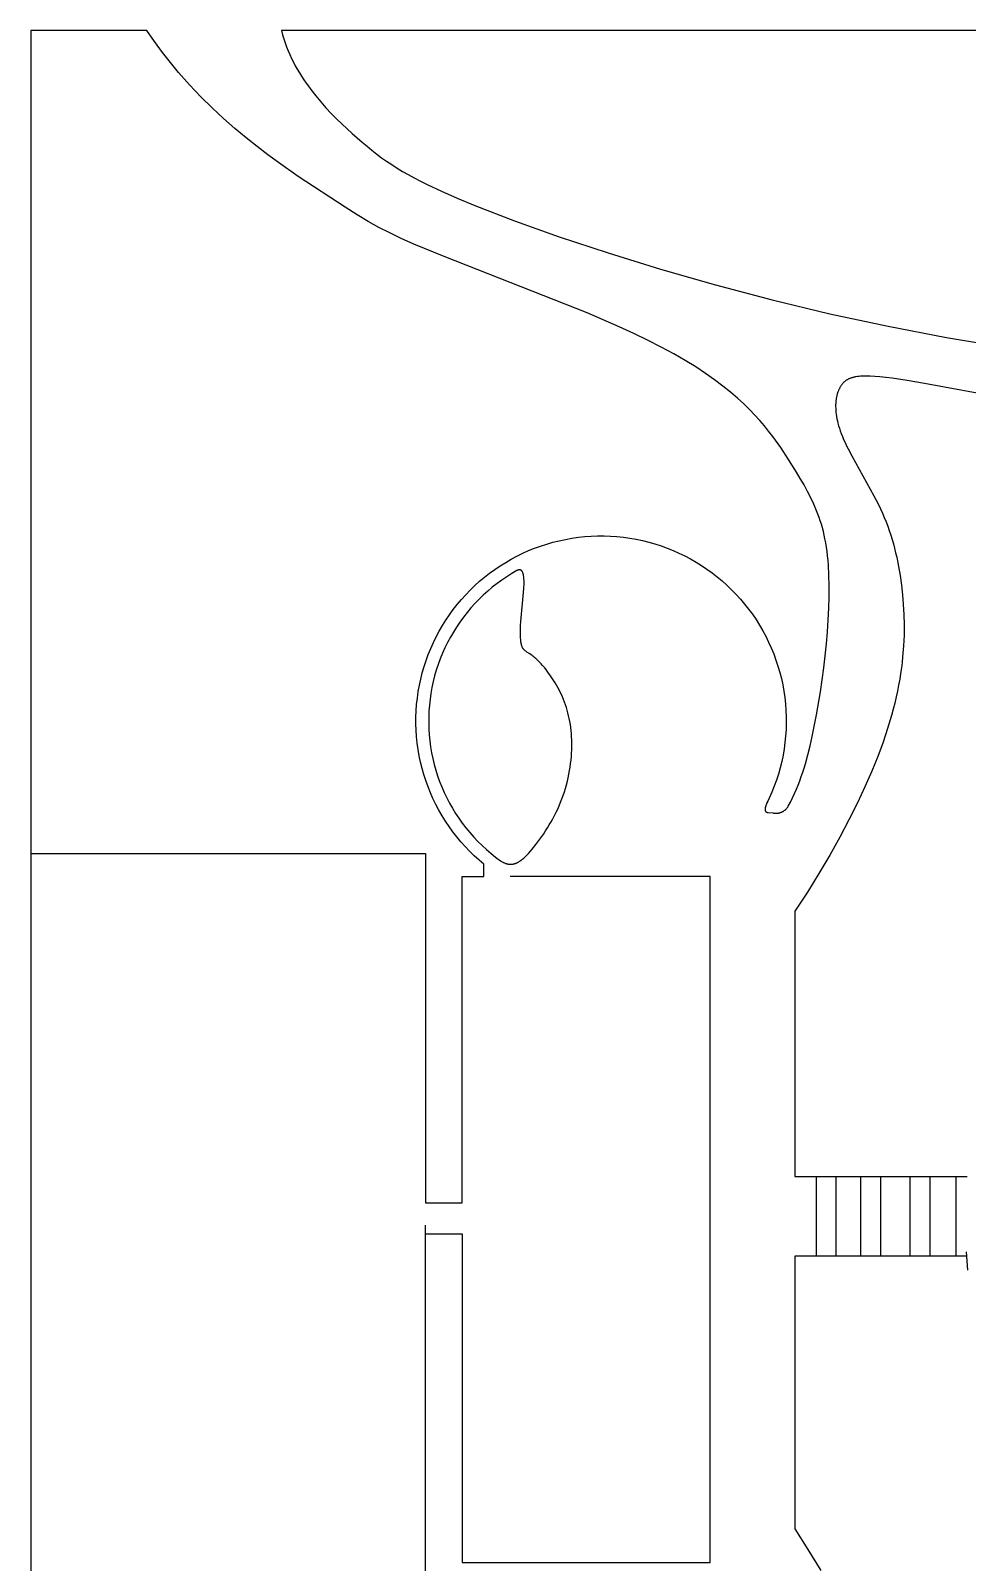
# Model space of a CAD drawing. Header units: centimetres. Extents: x 2933 to 5307, y 1581 to 3517.
# Drawn here: x 2933.5 to 3058, y 2447.9 to 2651.7 of the extents above; entities that cross this region are included whole.
import ezdxf

# ---------------------------------------------------------------- set-up
doc = ezdxf.new("R2010")
doc.units = ezdxf.units.CM
doc.layers.add('Make2D$Visible$Curves', color=7, linetype='Continuous', true_color=0x000000)

msp = doc.modelspace()

# ---------------------------------------------------------------- linework, layer by layer
at = {"layer": 'Make2D$Visible$Curves', "color": 24, "lineweight": -3, "true_color": 0xa52525}
for p, q in [((2948.95, 2651.68), (2933.5, 2651.68)), ((2933.5, 2651.68), (2933.5, 2319.47)), ((2949.63, 2650.69), (2948.95, 2651.68)), ((2966.82, 2651.68), (2966.97, 2651.13)), ((3285.06, 2651.68), (2966.82, 2651.68)), ((2966.97, 2651.13), (2967.13, 2650.58)), ((2950.31, 2649.73), (2949.63, 2650.69)), ((2951.01, 2648.79), (2950.31, 2649.73)), ((2951.72, 2647.88), (2951.01, 2648.79)), ((2967.13, 2650.58), (2967.31, 2650.05)), ((2967.31, 2650.05), (2967.51, 2649.52)), ((2967.51, 2649.52), (2967.72, 2649.01)), ((2967.72, 2649.01), (2967.94, 2648.5)), ((2952.43, 2646.99), (2951.72, 2647.88)), ((2953.16, 2646.12), (2952.43, 2646.99)), ((2967.94, 2648.5), (2968.17, 2647.99)), ((2968.17, 2647.99), (2968.42, 2647.5)), ((2968.42, 2647.5), (2968.67, 2647.01)), ((2968.67, 2647.01), (2968.94, 2646.54)), ((2953.89, 2645.28), (2953.16, 2646.12)), ((2954.63, 2644.46), (2953.89, 2645.28)), ((2968.94, 2646.54), (2969.22, 2646.07)), ((2969.22, 2646.07), (2969.5, 2645.61)), ((2969.5, 2645.61), (2969.8, 2645.15)), ((2969.8, 2645.15), (2970.1, 2644.71)), ((2970.1, 2644.71), (2970.42, 2644.27)), ((2956.13, 2642.88), (2954.63, 2644.46)), ((2957.63, 2641.39), (2956.13, 2642.88)), ((2970.42, 2644.27), (2970.73, 2643.84)), ((2970.73, 2643.84), (2971.39, 2643)), ((2971.39, 2643), (2972.06, 2642.19)), ((2959.14, 2639.99), (2957.63, 2641.39)), ((2972.06, 2642.19), (2972.75, 2641.42)), ((2972.75, 2641.42), (2973.45, 2640.67)), ((2973.45, 2640.67), (2974.15, 2639.96)), ((2960.65, 2638.66), (2959.14, 2639.99)), ((2962.14, 2637.42), (2960.65, 2638.66)), ((2974.15, 2639.96), (2974.85, 2639.28)), ((2974.85, 2639.28), (2976.22, 2638)), ((2963.6, 2636.25), (2962.14, 2637.42)), ((2976.22, 2638), (2977.55, 2636.83)), ((2977.55, 2636.83), (2978.2, 2636.29)), ((2965.04, 2635.16), (2963.6, 2636.25)), ((2966.44, 2634.13), (2965.04, 2635.16)), ((2978.2, 2636.29), (2978.84, 2635.77)), ((2978.84, 2635.77), (2979.49, 2635.26)), ((2979.49, 2635.26), (2980.14, 2634.78)), ((2980.14, 2634.78), (2980.81, 2634.31)), ((2969.07, 2632.29), (2966.44, 2634.13)), ((2980.81, 2634.31), (2981.49, 2633.85)), ((2981.49, 2633.85), (2982.2, 2633.4)), ((2982.2, 2633.4), (2982.92, 2632.96)), ((2982.92, 2632.96), (2983.68, 2632.52)), ((2983.68, 2632.52), (2984.47, 2632.08)), ((2975.29, 2628.18), (2969.07, 2632.29)), ((2984.47, 2632.08), (2985.3, 2631.65)), ((2985.3, 2631.65), (2986.18, 2631.21)), ((2986.18, 2631.21), (2988.08, 2630.31)), ((2988.08, 2630.31), (2990.2, 2629.38)), ((2990.2, 2629.38), (2992.54, 2628.41)), ((2992.54, 2628.41), (2997.8, 2626.38)), ((2976.89, 2627.17), (2975.29, 2628.18)), ((2978.36, 2626.29), (2976.89, 2627.17)), ((2997.8, 2626.38), (3003.74, 2624.27)), ((2979.78, 2625.5), (2978.36, 2626.29)), ((2981.22, 2624.76), (2979.78, 2625.5)), ((2982.75, 2624.03), (2981.22, 2624.76)), ((2984.44, 2623.28), (2982.75, 2624.03)), ((2988.44, 2621.63), (2984.44, 2623.28)), ((3003.74, 2624.27), (3010.25, 2622.11)), ((3007.46, 2614.12), (2988.44, 2621.63)), ((3010.25, 2622.11), (3017.21, 2619.96)), ((3017.21, 2619.96), (3024.5, 2617.86)), ((3024.5, 2617.86), (3032.04, 2615.86)), ((3011.71, 2612.27), (3007.46, 2614.12)), ((3032.04, 2615.86), (3039.72, 2614.01)), ((3013.68, 2611.37), (3011.71, 2612.27)), ((3039.72, 2614.01), (3047.46, 2612.35)), ((3047.46, 2612.35), (3055.23, 2610.86)), ((3015.55, 2610.47), (3013.68, 2611.37)), ((3017.31, 2609.57), (3015.55, 2610.47)), ((3055.23, 2610.86), (3070.94, 2608.2)), ((3018.96, 2608.69), (3017.31, 2609.57)), ((3020.48, 2607.81), (3018.96, 2608.69)), ((3021.9, 2606.94), (3020.48, 2607.81)), ((3023.2, 2606.08), (3021.9, 2606.94)), ((3024.4, 2605.23), (3023.2, 2606.08)), ((3025.5, 2604.4), (3024.4, 2605.23)), ((3026.52, 2603.59), (3025.5, 2604.4)), ((3040.91, 2603.93), (3040.88, 2603.85)), ((3040.95, 2604), (3040.91, 2603.93)), ((3040.98, 2604.07), (3040.95, 2604)), ((3041.02, 2604.14), (3040.98, 2604.07)), ((3041.06, 2604.21), (3041.02, 2604.14)), ((3041.1, 2604.28), (3041.06, 2604.21)), ((3041.14, 2604.35), (3041.1, 2604.28)), ((3041.18, 2604.41), (3041.14, 2604.35)), ((3041.22, 2604.47), (3041.18, 2604.41)), ((3041.26, 2604.54), (3041.22, 2604.47)), ((3041.31, 2604.59), (3041.26, 2604.54)), ((3041.35, 2604.65), (3041.31, 2604.59)), ((3041.4, 2604.71), (3041.35, 2604.65)), ((3041.44, 2604.76), (3041.4, 2604.71)), ((3041.49, 2604.81), (3041.44, 2604.76)), ((3041.54, 2604.86), (3041.49, 2604.81)), ((3041.59, 2604.91), (3041.54, 2604.86)), ((3041.64, 2604.96), (3041.59, 2604.91)), ((3041.69, 2605), (3041.64, 2604.96)), ((3041.74, 2605.05), (3041.69, 2605)), ((3041.8, 2605.09), (3041.74, 2605.05)), ((3041.86, 2605.13), (3041.8, 2605.09)), ((3041.91, 2605.17), (3041.86, 2605.13)), ((3041.97, 2605.21), (3041.91, 2605.17)), ((3042.04, 2605.25), (3041.97, 2605.21)), ((3042.1, 2605.28), (3042.04, 2605.25)), ((3042.16, 2605.31), (3042.1, 2605.28)), ((3042.23, 2605.35), (3042.16, 2605.31)), ((3042.3, 2605.38), (3042.23, 2605.35)), ((3042.37, 2605.41), (3042.3, 2605.38)), ((3042.44, 2605.43), (3042.37, 2605.41)), ((3042.52, 2605.46), (3042.44, 2605.43)), ((3042.59, 2605.49), (3042.52, 2605.46)), ((3042.67, 2605.51), (3042.59, 2605.49)), ((3042.75, 2605.53), (3042.67, 2605.51)), ((3042.83, 2605.55), (3042.75, 2605.53)), ((3042.92, 2605.57), (3042.83, 2605.55)), ((3043.01, 2605.59), (3042.92, 2605.57)), ((3043.09, 2605.61), (3043.01, 2605.59)), ((3043.19, 2605.63), (3043.09, 2605.61)), ((3043.38, 2605.66), (3043.19, 2605.63)), ((3043.58, 2605.68), (3043.38, 2605.66)), ((3043.8, 2605.7), (3043.58, 2605.68)), ((3044.02, 2605.71), (3043.8, 2605.7)), ((3044.26, 2605.72), (3044.02, 2605.71)), ((3044.51, 2605.73), (3044.26, 2605.72)), ((3044.78, 2605.73), (3044.51, 2605.73)), ((3045.07, 2605.72), (3044.78, 2605.73)), ((3045.68, 2605.69), (3045.07, 2605.72)), ((3046.37, 2605.63), (3045.68, 2605.69)), ((3047.14, 2605.55), (3046.37, 2605.63)), ((3048, 2605.44), (3047.14, 2605.55)), ((3049.97, 2605.15), (3048, 2605.44)), ((3052.31, 2604.75), (3049.97, 2605.15)), ((3074.95, 2600.53), (3052.31, 2604.75)), ((3027.44, 2602.8), (3026.52, 2603.59)), ((3028.28, 2602.03), (3027.44, 2602.8)), ((3029.05, 2601.28), (3028.28, 2602.03)), ((3040.5, 2602.14), (3040.48, 2601.91)), ((3040.48, 2601.91), (3040.48, 2601.67)), ((3040.51, 2602.36), (3040.5, 2602.25)), ((3040.5, 2602.25), (3040.5, 2602.14)), ((3040.52, 2602.47), (3040.51, 2602.36)), ((3040.54, 2602.57), (3040.52, 2602.47)), ((3040.55, 2602.68), (3040.54, 2602.57)), ((3040.57, 2602.78), (3040.55, 2602.68)), ((3040.59, 2602.88), (3040.57, 2602.78)), ((3040.61, 2602.98), (3040.59, 2602.88)), ((3040.63, 2603.07), (3040.61, 2602.98)), ((3040.65, 2603.17), (3040.63, 2603.07)), ((3040.67, 2603.26), (3040.65, 2603.17)), ((3040.7, 2603.35), (3040.67, 2603.26)), ((3040.73, 2603.44), (3040.7, 2603.35)), ((3040.75, 2603.52), (3040.73, 2603.44)), ((3040.78, 2603.61), (3040.75, 2603.52)), ((3040.81, 2603.69), (3040.78, 2603.61)), ((3040.85, 2603.77), (3040.81, 2603.69)), ((3040.88, 2603.85), (3040.85, 2603.77)), ((3029.76, 2600.55), (3029.05, 2601.28)), ((3030.4, 2599.84), (3029.76, 2600.55)), ((3031.01, 2599.13), (3030.4, 2599.84)), ((3040.48, 2601.67), (3040.49, 2601.43)), ((3040.49, 2601.43), (3040.5, 2601.17)), ((3040.5, 2601.17), (3040.52, 2600.91)), ((3040.52, 2600.91), (3040.56, 2600.64)), ((3040.56, 2600.64), (3040.6, 2600.35)), ((3040.6, 2600.35), (3040.65, 2600.06)), ((3040.65, 2600.06), (3040.72, 2599.76)), ((3031.58, 2598.42), (3031.01, 2599.13)), ((3032.12, 2597.7), (3031.58, 2598.42)), ((3040.72, 2599.76), (3040.79, 2599.45)), ((3040.79, 2599.45), (3040.88, 2599.12)), ((3040.88, 2599.12), (3040.99, 2598.78)), ((3040.99, 2598.78), (3041.1, 2598.43)), ((3041.1, 2598.43), (3041.24, 2598.07)), ((3041.24, 2598.07), (3041.38, 2597.69)), ((3033.18, 2596.21), (3032.12, 2597.7)), ((3034.24, 2594.62), (3033.18, 2596.21)), ((3041.38, 2597.69), (3041.55, 2597.29)), ((3041.55, 2597.29), (3041.73, 2596.89)), ((3041.73, 2596.89), (3041.93, 2596.47)), ((3041.93, 2596.47), (3042.14, 2596.03)), ((3042.14, 2596.03), (3042.62, 2595.1)), ((3035.29, 2592.95), (3034.24, 2594.62)), ((3042.62, 2595.1), (3045.58, 2589.79)), ((3035.79, 2592.1), (3035.29, 2592.95)), ((3036.28, 2591.24), (3035.79, 2592.1)), ((3036.75, 2590.38), (3036.28, 2591.24)), ((3037.18, 2589.53), (3036.75, 2590.38)), ((3045.58, 2589.79), (3046.16, 2588.65)), ((3037.58, 2588.67), (3037.18, 2589.53)), ((3037.77, 2588.24), (3037.58, 2588.67)), ((3037.95, 2587.81), (3037.77, 2588.24)), ((3038.13, 2587.37), (3037.95, 2587.81)), ((3046.16, 2588.65), (3046.43, 2588.07)), ((3046.43, 2588.07), (3046.7, 2587.49)), ((3038.29, 2586.93), (3038.13, 2587.37)), ((3038.44, 2586.48), (3038.29, 2586.93)), ((3038.59, 2586.02), (3038.44, 2586.48)), ((3038.72, 2585.55), (3038.59, 2586.02)), ((3046.7, 2587.49), (3046.95, 2586.91)), ((3046.95, 2586.91), (3047.18, 2586.33)), ((3047.18, 2586.33), (3047.4, 2585.75)), ((3047.4, 2585.75), (3047.61, 2585.17)), ((3002.1, 2583.39), (3002.92, 2583.62)), ((3002.92, 2583.62), (3003.75, 2583.83)), ((3003.75, 2583.83), (3004.59, 2584.01)), ((3004.59, 2584.01), (3005.44, 2584.16)), ((3005.44, 2584.16), (3006.29, 2584.28)), ((3006.29, 2584.28), (3007.14, 2584.37)), ((3007.14, 2584.37), (3007.99, 2584.43)), ((3007.99, 2584.43), (3008.85, 2584.46)), ((3008.85, 2584.46), (3009.71, 2584.46)), ((3009.71, 2584.46), (3010.56, 2584.43)), ((3010.56, 2584.43), (3011.42, 2584.38)), ((3011.42, 2584.38), (3012.27, 2584.29)), ((3012.27, 2584.29), (3013.12, 2584.17)), ((3013.12, 2584.17), (3013.96, 2584.02)), ((3013.96, 2584.02), (3014.8, 2583.85)), ((3014.8, 2583.85), (3015.64, 2583.64)), ((3015.64, 2583.64), (3016.46, 2583.4)), ((3038.85, 2585.07), (3038.72, 2585.55)), ((3038.97, 2584.57), (3038.85, 2585.07)), ((3039.07, 2584.06), (3038.97, 2584.57)), ((3039.17, 2583.53), (3039.07, 2584.06)), ((3039.26, 2582.98), (3039.17, 2583.53)), ((3047.61, 2585.17), (3047.8, 2584.58)), ((3047.8, 2584.58), (3047.99, 2584)), ((3047.99, 2584), (3048.16, 2583.41)), ((2997.37, 2581.38), (2998.13, 2581.78)), ((2998.13, 2581.78), (2998.9, 2582.16)), ((2998.9, 2582.16), (2999.68, 2582.51)), ((2999.68, 2582.51), (3000.48, 2582.83)), ((3000.48, 2582.83), (3001.28, 2583.12)), ((3001.28, 2583.12), (3002.1, 2583.39)), ((3016.46, 2583.4), (3017.28, 2583.14)), ((3017.28, 2583.14), (3018.08, 2582.85)), ((3018.08, 2582.85), (3018.88, 2582.53)), ((3018.88, 2582.53), (3019.66, 2582.18)), ((3019.66, 2582.18), (3020.43, 2581.81)), ((3020.43, 2581.81), (3021.19, 2581.41)), ((3039.34, 2582.41), (3039.26, 2582.98)), ((3039.41, 2581.82), (3039.34, 2582.41)), ((3039.47, 2581.21), (3039.41, 2581.82)), ((3048.16, 2583.41), (3048.32, 2582.82)), ((3048.32, 2582.82), (3048.46, 2582.22)), ((3048.46, 2582.22), (3048.6, 2581.62)), ((3048.6, 2581.62), (3048.85, 2580.41)), ((2993.83, 2578.99), (2994.5, 2579.51)), ((2994.5, 2579.51), (2995.19, 2580.02)), ((2995.19, 2580.02), (2995.9, 2580.5)), ((2995.9, 2580.5), (2996.63, 2580.95)), ((2996.63, 2580.95), (2997.37, 2581.38)), ((2997.44, 2579.46), (2996.77, 2579.04)), ((2998.13, 2579.86), (2997.44, 2579.46)), ((2998.15, 2579.87), (2998.13, 2579.86)), ((2998.17, 2579.88), (2998.15, 2579.87)), ((2998.19, 2579.89), (2998.17, 2579.88)), ((2998.21, 2579.9), (2998.19, 2579.89)), ((2998.23, 2579.9), (2998.21, 2579.9)), ((2998.25, 2579.91), (2998.23, 2579.9)), ((2998.27, 2579.92), (2998.25, 2579.91)), ((2998.29, 2579.93), (2998.27, 2579.92)), ((2998.31, 2579.93), (2998.29, 2579.93)), ((2998.33, 2579.94), (2998.31, 2579.93)), ((2998.35, 2579.94), (2998.33, 2579.94)), ((2998.36, 2579.95), (2998.35, 2579.94)), ((2998.38, 2579.95), (2998.36, 2579.95)), ((2998.4, 2579.95), (2998.38, 2579.95)), ((2998.42, 2579.95), (2998.4, 2579.95)), ((2998.43, 2579.95), (2998.42, 2579.95)), ((2998.45, 2579.96), (2998.43, 2579.95)), ((2998.46, 2579.96), (2998.45, 2579.96)), ((2998.47, 2579.96), (2998.46, 2579.96)), ((2998.48, 2579.96), (2998.47, 2579.96)), ((2998.49, 2579.96), (2998.48, 2579.96)), ((2998.48, 2579.96), (2998.48, 2579.96)), ((2998.5, 2579.95), (2998.49, 2579.96)), ((2998.51, 2579.95), (2998.5, 2579.95)), ((2998.52, 2579.95), (2998.51, 2579.95)), ((2998.51, 2579.95), (2998.51, 2579.95)), ((2998.53, 2579.95), (2998.52, 2579.95)), ((2998.54, 2579.95), (2998.53, 2579.95)), ((2998.55, 2579.95), (2998.54, 2579.95)), ((2998.54, 2579.95), (2998.54, 2579.95)), ((2998.56, 2579.95), (2998.55, 2579.95)), ((2998.57, 2579.94), (2998.56, 2579.95)), ((2998.58, 2579.94), (2998.57, 2579.94)), ((2998.57, 2579.94), (2998.57, 2579.94)), ((2998.59, 2579.94), (2998.58, 2579.94)), ((2998.6, 2579.94), (2998.59, 2579.94)), ((2998.6, 2579.93), (2998.6, 2579.94)), ((2998.61, 2579.93), (2998.6, 2579.93)), ((2998.62, 2579.93), (2998.61, 2579.93)), ((2998.62, 2579.92), (2998.62, 2579.93)), ((2998.63, 2579.92), (2998.62, 2579.92)), ((2998.64, 2579.92), (2998.63, 2579.92)), ((2998.65, 2579.91), (2998.64, 2579.92)), ((2998.64, 2579.92), (2998.64, 2579.92)), ((2998.66, 2579.91), (2998.65, 2579.91)), ((2998.67, 2579.9), (2998.66, 2579.91)), ((2998.66, 2579.91), (2998.66, 2579.91)), ((2998.68, 2579.89), (2998.67, 2579.9)), ((2998.67, 2579.9), (2998.67, 2579.9)), ((2998.69, 2579.89), (2998.68, 2579.89)), ((2998.69, 2579.88), (2998.69, 2579.89)), ((2998.7, 2579.88), (2998.69, 2579.88)), ((2998.71, 2579.88), (2998.7, 2579.88)), ((2998.71, 2579.87), (2998.71, 2579.88)), ((2998.72, 2579.87), (2998.71, 2579.87)), ((2998.73, 2579.86), (2998.72, 2579.87)), ((2998.74, 2579.85), (2998.73, 2579.86)), ((2998.75, 2579.84), (2998.74, 2579.85)), ((2998.76, 2579.82), (2998.75, 2579.84)), ((2998.77, 2579.81), (2998.76, 2579.82)), ((2998.78, 2579.8), (2998.77, 2579.81)), ((2998.79, 2579.79), (2998.78, 2579.8)), ((2998.8, 2579.77), (2998.79, 2579.79)), ((2998.81, 2579.76), (2998.8, 2579.77)), ((2998.82, 2579.75), (2998.81, 2579.76)), ((2998.83, 2579.73), (2998.82, 2579.75)), ((2998.84, 2579.72), (2998.83, 2579.73)), ((2998.85, 2579.7), (2998.84, 2579.72)), ((2998.86, 2579.68), (2998.85, 2579.7)), ((2998.87, 2579.67), (2998.86, 2579.68)), ((2998.88, 2579.65), (2998.87, 2579.67)), ((2998.88, 2579.63), (2998.88, 2579.65)), ((2998.89, 2579.62), (2998.88, 2579.63)), ((2998.91, 2579.58), (2998.89, 2579.62)), ((2998.92, 2579.54), (2998.91, 2579.58)), ((2998.93, 2579.5), (2998.92, 2579.54)), ((2998.95, 2579.46), (2998.93, 2579.5)), ((2998.96, 2579.42), (2998.95, 2579.46)), ((3021.19, 2581.41), (3021.93, 2580.98)), ((3021.93, 2580.98), (3022.66, 2580.53)), ((3022.66, 2580.53), (3023.37, 2580.05)), ((3023.37, 2580.05), (3024.07, 2579.55)), ((3024.07, 2579.55), (3024.74, 2579.02)), ((3039.52, 2580.57), (3039.47, 2581.21)), ((3039.59, 2579.24), (3039.52, 2580.57)), ((3048.85, 2580.41), (3049.05, 2579.18)), ((2991.91, 2577.27), (2992.53, 2577.86)), ((2992.53, 2577.86), (2993.17, 2578.44)), ((2993.17, 2578.44), (2993.83, 2578.99)), ((2994.85, 2577.63), (2994.24, 2577.12)), ((2995.48, 2578.12), (2994.85, 2577.63)), ((2996.12, 2578.59), (2995.48, 2578.12)), ((2996.77, 2579.04), (2996.12, 2578.59)), ((2998.97, 2579.37), (2998.96, 2579.42)), ((2998.98, 2579.33), (2998.97, 2579.37)), ((2998.99, 2579.28), (2998.98, 2579.33)), ((2999, 2579.23), (2998.99, 2579.28)), ((2999.02, 2579.13), (2999, 2579.23)), ((2999.03, 2579.03), (2999.02, 2579.13)), ((2999.02, 2576.94), (2999.05, 2577.51)), ((2999.04, 2578.92), (2999.03, 2579.03)), ((2999.05, 2578.8), (2999.04, 2578.92)), ((2999.06, 2578.69), (2999.05, 2578.8)), ((2999.05, 2577.51), (2999.07, 2578.05)), ((2999.07, 2578.57), (2999.06, 2578.69)), ((2999.07, 2578.31), (2999.07, 2578.57)), ((2999.07, 2578.05), (2999.07, 2578.31)), ((3024.74, 2579.02), (3025.4, 2578.48)), ((3025.4, 2578.48), (3026.04, 2577.9)), ((3026.04, 2577.9), (3026.66, 2577.31)), ((3039.62, 2577.83), (3039.59, 2579.24)), ((3039.62, 2576.37), (3039.62, 2577.83)), ((3049.05, 2579.18), (3049.23, 2577.92)), ((3049.23, 2577.92), (3049.37, 2576.65)), ((2990.19, 2575.36), (2990.74, 2576.01)), ((2990.74, 2576.01), (2991.32, 2576.65)), ((2991.32, 2576.65), (2991.91, 2577.27)), ((2992.54, 2575.47), (2992.01, 2574.88)), ((2993.09, 2576.04), (2992.54, 2575.47)), ((2993.66, 2576.59), (2993.09, 2576.04)), ((2994.24, 2577.12), (2993.66, 2576.59)), ((2998.64, 2573.06), (2999.02, 2576.94)), ((3026.66, 2577.31), (3027.26, 2576.69)), ((3027.26, 2576.69), (3027.83, 2576.06)), ((3027.83, 2576.06), (3028.39, 2575.4)), ((3028.39, 2575.4), (3028.92, 2574.73)), ((3039.58, 2574.86), (3039.62, 2576.37)), ((3049.37, 2576.65), (3049.48, 2575.34)), ((2988.68, 2573.28), (2989.16, 2573.99)), ((2989.16, 2573.99), (2989.66, 2574.68)), ((2989.66, 2574.68), (2990.19, 2575.36)), ((2991.01, 2573.64), (2990.54, 2573)), ((2991.5, 2574.27), (2991.01, 2573.64)), ((2992.01, 2574.88), (2991.5, 2574.27)), ((3028.92, 2574.73), (3029.42, 2574.04)), ((3029.42, 2574.04), (3029.9, 2573.33)), ((3039.51, 2573.3), (3039.58, 2574.86)), ((3049.48, 2575.34), (3049.55, 2574.01)), ((3049.55, 2574.01), (3049.58, 2572.65)), ((2987.39, 2571.06), (2987.8, 2571.81)), ((2987.8, 2571.81), (2988.23, 2572.55)), ((2988.23, 2572.55), (2988.68, 2573.28)), ((2989.68, 2571.67), (2989.28, 2570.98)), ((2990.1, 2572.34), (2989.68, 2571.67)), ((2990.54, 2573), (2990.1, 2572.34)), ((2998.59, 2571.65), (2998.6, 2572.09)), ((2998.59, 2571.25), (2998.59, 2571.65)), ((2998.6, 2572.09), (2998.61, 2572.56)), ((2998.61, 2572.56), (2998.64, 2573.06)), ((3029.9, 2573.33), (3030.36, 2572.6)), ((3030.36, 2572.6), (3030.79, 2571.86)), ((3030.79, 2571.86), (3031.2, 2571.11)), ((3039.27, 2570.12), (3039.41, 2571.72)), ((3039.41, 2571.72), (3039.51, 2573.3)), ((3049.58, 2572.65), (3049.57, 2571.26)), ((2986.34, 2568.71), (2986.67, 2569.5)), ((2986.67, 2569.5), (2987.02, 2570.29)), ((2987.02, 2570.29), (2987.39, 2571.06)), ((2988.56, 2569.57), (2988.23, 2568.85)), ((2988.91, 2570.28), (2988.56, 2569.57)), ((2989.28, 2570.98), (2988.91, 2570.28)), ((2998.6, 2571.06), (2998.59, 2571.25)), ((2998.61, 2570.87), (2998.6, 2571.06)), ((2998.63, 2570.7), (2998.61, 2570.87)), ((2998.64, 2570.54), (2998.63, 2570.7)), ((2998.66, 2570.39), (2998.64, 2570.54)), ((2998.68, 2570.24), (2998.66, 2570.39)), ((2998.71, 2570.11), (2998.68, 2570.24)), ((2998.72, 2570.05), (2998.71, 2570.11)), ((2998.73, 2569.99), (2998.72, 2570.05)), ((2998.75, 2569.93), (2998.73, 2569.99)), ((2998.76, 2569.88), (2998.75, 2569.93)), ((2998.78, 2569.83), (2998.76, 2569.88)), ((2998.8, 2569.78), (2998.78, 2569.83)), ((2998.81, 2569.73), (2998.8, 2569.78)), ((2998.83, 2569.69), (2998.81, 2569.73)), ((2998.85, 2569.64), (2998.83, 2569.69)), ((2998.87, 2569.6), (2998.85, 2569.64)), ((2998.88, 2569.58), (2998.87, 2569.6)), ((2998.89, 2569.57), (2998.88, 2569.58)), ((2998.9, 2569.55), (2998.89, 2569.57)), ((2998.91, 2569.53), (2998.9, 2569.55)), ((2998.92, 2569.51), (2998.91, 2569.53)), ((2998.94, 2569.49), (2998.92, 2569.51)), ((2998.95, 2569.48), (2998.94, 2569.49)), ((2998.96, 2569.46), (2998.95, 2569.48)), ((2998.97, 2569.44), (2998.96, 2569.46)), ((2998.98, 2569.43), (2998.97, 2569.44)), ((2999, 2569.41), (2998.98, 2569.43)), ((2999.01, 2569.4), (2999, 2569.41)), ((2999.02, 2569.38), (2999.01, 2569.4)), ((2999.03, 2569.37), (2999.02, 2569.38)), ((2999.06, 2569.34), (2999.03, 2569.37)), ((2999.09, 2569.31), (2999.06, 2569.34)), ((2999.12, 2569.28), (2999.09, 2569.31)), ((2999.15, 2569.25), (2999.12, 2569.28)), ((3031.2, 2571.11), (3031.57, 2570.34)), ((3031.57, 2570.34), (3031.93, 2569.56)), ((3031.93, 2569.56), (3032.25, 2568.76)), ((3038.92, 2566.91), (3039.27, 2570.12)), ((3049.51, 2569.84), (3049.39, 2568.39)), ((3049.57, 2571.26), (3049.51, 2569.84)), ((2985.78, 2567.09), (2986.05, 2567.9)), ((2986.05, 2567.9), (2986.34, 2568.71)), ((2987.66, 2567.37), (2987.41, 2566.61)), ((2987.93, 2568.11), (2987.66, 2567.37)), ((2988.23, 2568.85), (2987.93, 2568.11)), ((2999.18, 2569.23), (2999.15, 2569.25)), ((2999.21, 2569.2), (2999.18, 2569.23)), ((2999.24, 2569.18), (2999.21, 2569.2)), ((2999.31, 2569.13), (2999.24, 2569.18)), ((2999.46, 2569.02), (2999.31, 2569.13)), ((2999.82, 2568.79), (2999.46, 2569.02)), ((3000.03, 2568.64), (2999.82, 2568.79)), ((3000.14, 2568.56), (3000.03, 2568.64)), ((3000.25, 2568.47), (3000.14, 2568.56)), ((3000.37, 2568.37), (3000.25, 2568.47)), ((3000.5, 2568.27), (3000.37, 2568.37)), ((3000.62, 2568.16), (3000.5, 2568.27)), ((3000.76, 2568.04), (3000.62, 2568.16)), ((3000.9, 2567.9), (3000.76, 2568.04)), ((3001.04, 2567.76), (3000.9, 2567.9)), ((3001.19, 2567.61), (3001.04, 2567.76)), ((3001.34, 2567.45), (3001.19, 2567.61)), ((3001.5, 2567.28), (3001.34, 2567.45)), ((3001.66, 2567.09), (3001.5, 2567.28)), ((3032.25, 2568.76), (3032.55, 2567.96)), ((3032.55, 2567.96), (3032.81, 2567.15)), ((3049.32, 2567.65), (3049.23, 2566.91)), ((3049.39, 2568.39), (3049.32, 2567.65)), ((2985.16, 2564.6), (2985.34, 2565.43)), ((2985.34, 2565.43), (2985.55, 2566.26)), ((2985.55, 2566.26), (2985.78, 2567.09)), ((2987.19, 2565.85), (2987, 2565.08)), ((2987.41, 2566.61), (2987.19, 2565.85)), ((3001.82, 2566.9), (3001.66, 2567.09)), ((3001.99, 2566.69), (3001.82, 2566.9)), ((3002.16, 2566.46), (3001.99, 2566.69)), ((3002.34, 2566.23), (3002.16, 2566.46)), ((3002.51, 2565.99), (3002.34, 2566.23)), ((3002.69, 2565.73), (3002.51, 2565.99)), ((3002.86, 2565.47), (3002.69, 2565.73)), ((3003.04, 2565.19), (3002.86, 2565.47)), ((3003.21, 2564.91), (3003.04, 2565.19)), ((3032.81, 2567.15), (3033.05, 2566.32)), ((3033.05, 2566.32), (3033.27, 2565.49)), ((3033.27, 2565.49), (3033.45, 2564.65)), ((3038.47, 2563.74), (3038.92, 2566.91)), ((3049, 2565.39), (3048.86, 2564.62)), ((3049.12, 2566.15), (3049, 2565.39)), ((3049.23, 2566.91), (3049.12, 2566.15)), ((2984.89, 2562.9), (2985.01, 2563.75)), ((2985.01, 2563.75), (2985.16, 2564.6)), ((2986.69, 2563.52), (2986.58, 2562.74)), ((2986.83, 2564.31), (2986.69, 2563.52)), ((2987, 2565.08), (2986.83, 2564.31)), ((3003.38, 2564.62), (3003.21, 2564.91)), ((3003.55, 2564.32), (3003.38, 2564.62)), ((3003.72, 2564.01), (3003.55, 2564.32)), ((3003.88, 2563.69), (3003.72, 2564.01)), ((3004.03, 2563.37), (3003.88, 2563.69)), ((3004.18, 2563.04), (3004.03, 2563.37)), ((3033.45, 2564.65), (3033.6, 2563.81)), ((3033.6, 2563.81), (3033.72, 2562.96)), ((3037.94, 2560.67), (3038.47, 2563.74)), ((3048.71, 2563.83), (3048.54, 2563.04)), ((3048.86, 2564.62), (3048.71, 2563.83)), ((2984.7, 2560.34), (2984.73, 2561.2)), ((2984.73, 2561.2), (2984.8, 2562.05)), ((2984.8, 2562.05), (2984.89, 2562.9)), ((2986.43, 2561.16), (2986.4, 2560.37)), ((2986.49, 2561.95), (2986.43, 2561.16)), ((2986.58, 2562.74), (2986.49, 2561.95)), ((3004.32, 2562.7), (3004.18, 2563.04)), ((3004.45, 2562.36), (3004.32, 2562.7)), ((3004.58, 2562.01), (3004.45, 2562.36)), ((3004.7, 2561.65), (3004.58, 2562.01)), ((3004.81, 2561.29), (3004.7, 2561.65)), ((3004.91, 2560.93), (3004.81, 2561.29)), ((3033.72, 2562.96), (3033.82, 2562.11)), ((3033.82, 2562.11), (3033.88, 2561.26)), ((3033.88, 2561.26), (3033.91, 2560.4)), ((3048.14, 2561.4), (3047.91, 2560.56)), ((3048.35, 2562.22), (3048.14, 2561.4)), ((3048.54, 2563.04), (3048.35, 2562.22)), ((2984.7, 2559.48), (2984.7, 2560.34)), ((2984.73, 2558.63), (2984.7, 2559.48)), ((2986.4, 2560.37), (2986.4, 2559.57)), ((2986.4, 2559.57), (2986.42, 2558.78)), ((3005, 2560.55), (3004.91, 2560.93)), ((3005.09, 2560.17), (3005, 2560.55)), ((3005.16, 2559.79), (3005.09, 2560.17)), ((3005.23, 2559.4), (3005.16, 2559.79)), ((3005.29, 2559), (3005.23, 2559.4)), ((3033.92, 2559.54), (3033.89, 2558.69)), ((3033.91, 2560.4), (3033.92, 2559.54)), ((3037.36, 2557.77), (3037.94, 2560.67)), ((3047.91, 2560.56), (3047.39, 2558.83)), ((2984.79, 2557.77), (2984.73, 2558.63)), ((2984.87, 2556.92), (2984.79, 2557.77)), ((2986.42, 2558.78), (2986.47, 2557.99)), ((2986.47, 2557.99), (2986.55, 2557.2)), ((2986.55, 2557.2), (2986.66, 2556.41)), ((3005.34, 2558.59), (3005.29, 2559)), ((3005.38, 2558.18), (3005.34, 2558.59)), ((3005.4, 2557.76), (3005.38, 2558.18)), ((3005.42, 2557.34), (3005.4, 2557.76)), ((3005.43, 2556.91), (3005.42, 2557.34)), ((3033.84, 2557.83), (3033.75, 2556.98)), ((3033.89, 2558.69), (3033.84, 2557.83)), ((3037.08, 2556.53), (3037.36, 2557.77)), ((3047.39, 2558.83), (3046.79, 2557.03)), ((2984.99, 2556.07), (2984.87, 2556.92)), ((2985.14, 2555.22), (2984.99, 2556.07)), ((2985.31, 2554.38), (2985.14, 2555.22)), ((2986.66, 2556.41), (2986.79, 2555.63)), ((2986.79, 2555.63), (2986.95, 2554.85)), ((3005.32, 2554.65), (3005.36, 2555.11)), ((3005.36, 2555.11), (3005.4, 2555.57)), ((3005.4, 2555.57), (3005.42, 2556.02)), ((3005.42, 2556.02), (3005.43, 2556.47)), ((3005.43, 2556.47), (3005.43, 2556.91)), ((3033.49, 2555.28), (3033.32, 2554.44)), ((3033.64, 2556.13), (3033.49, 2555.28)), ((3033.75, 2556.98), (3033.64, 2556.13)), ((3036.47, 2554.16), (3036.79, 2555.33)), ((3036.79, 2555.33), (3037.08, 2556.53)), ((3046.09, 2555.14), (3045.29, 2553.17)), ((3046.79, 2557.03), (3046.09, 2555.14)), ((2985.52, 2553.55), (2985.31, 2554.38)), ((2985.75, 2552.73), (2985.52, 2553.55)), ((2986.95, 2554.85), (2987.14, 2554.08)), ((2987.14, 2554.08), (2987.35, 2553.32)), ((2987.35, 2553.32), (2987.59, 2552.56)), ((3005.04, 2552.78), (3005.12, 2553.25)), ((3005.12, 2553.25), (3005.2, 2553.72)), ((3005.2, 2553.72), (3005.26, 2554.19)), ((3005.26, 2554.19), (3005.32, 2554.65)), ((3033.11, 2553.61), (3032.88, 2552.79)), ((3033.32, 2554.44), (3033.11, 2553.61)), ((3035.92, 2552.45), (3036.12, 2553.02)), ((3036.12, 2553.02), (3036.3, 2553.59)), ((3036.3, 2553.59), (3036.47, 2554.16)), ((3045.29, 2553.17), (3044.38, 2551.1)), ((2986.01, 2551.91), (2985.75, 2552.73)), ((2986.31, 2551.11), (2986.01, 2551.91)), ((2986.62, 2550.31), (2986.31, 2551.11)), ((2987.59, 2552.56), (2987.85, 2551.81)), ((2987.85, 2551.81), (2988.14, 2551.08)), ((2988.14, 2551.08), (2988.46, 2550.35)), ((3004.58, 2550.89), (3004.71, 2551.36)), ((3004.71, 2551.36), (3004.83, 2551.83)), ((3004.83, 2551.83), (3004.94, 2552.3)), ((3004.94, 2552.3), (3005.04, 2552.78)), ((3032.33, 2551.16), (3032.02, 2550.37)), ((3032.62, 2551.97), (3032.33, 2551.16)), ((3032.88, 2552.79), (3032.62, 2551.97)), ((3035.27, 2550.76), (3035.5, 2551.33)), ((3035.5, 2551.33), (3035.72, 2551.89)), ((3035.72, 2551.89), (3035.92, 2552.45)), ((3044.38, 2551.1), (3043.37, 2548.94)), ((2986.97, 2549.53), (2986.62, 2550.31)), ((2987.34, 2548.75), (2986.97, 2549.53)), ((2988.46, 2550.35), (2988.8, 2549.63)), ((2988.8, 2549.63), (2989.17, 2548.93)), ((2989.17, 2548.93), (2989.56, 2548.24)), ((3003.75, 2548.58), (3003.93, 2549.04)), ((3003.93, 2549.04), (3004.11, 2549.49)), ((3004.11, 2549.49), (3004.28, 2549.95)), ((3004.28, 2549.95), (3004.43, 2550.42)), ((3004.43, 2550.42), (3004.58, 2550.89)), ((3031.67, 2549.58), (3031.3, 2548.81)), ((3031.41, 2549.03), (3031.33, 2548.88)), ((3032.02, 2550.37), (3031.67, 2549.58)), ((3034.18, 2548.5), (3034.48, 2549.07)), ((3034.48, 2549.07), (3034.76, 2549.64)), ((3034.76, 2549.64), (3035.03, 2550.2)), ((3035.03, 2550.2), (3035.27, 2550.76)), ((3043.37, 2548.94), (3042.26, 2546.7)), ((2987.74, 2548), (2987.34, 2548.75)), ((2988.17, 2547.25), (2987.74, 2548)), ((2988.62, 2546.52), (2988.17, 2547.25)), ((2989.56, 2548.24), (2989.97, 2547.56)), ((2989.97, 2547.56), (2990.41, 2546.9)), ((2990.41, 2546.9), (2990.87, 2546.25)), ((3002.89, 2546.84), (3003.12, 2547.27)), ((3003.12, 2547.27), (3003.34, 2547.7)), ((3003.34, 2547.7), (3003.55, 2548.14)), ((3003.55, 2548.14), (3003.75, 2548.58)), ((3031.11, 2548.21), (3031.1, 2548.19)), ((3031.1, 2548.19), (3031.1, 2548.16)), ((3031.1, 2548.16), (3031.1, 2548.14)), ((3031.1, 2548.14), (3031.1, 2548.11)), ((3031.1, 2548.11), (3031.1, 2548.09)), ((3031.1, 2548.09), (3031.1, 2548.07)), ((3031.1, 2548.07), (3031.1, 2548.05)), ((3031.1, 2548.05), (3031.1, 2548.04)), ((3031.1, 2548.04), (3031.1, 2548.03)), ((3031.1, 2548.03), (3031.1, 2548.02)), ((3031.1, 2548.02), (3031.11, 2548.01)), ((3031.12, 2548.29), (3031.11, 2548.26)), ((3031.11, 2548.26), (3031.11, 2548.24)), ((3031.11, 2548.24), (3031.11, 2548.21)), ((3031.11, 2548.01), (3031.11, 2548)), ((3031.11, 2548), (3031.11, 2547.99)), ((3031.11, 2547.99), (3031.11, 2547.98)), ((3031.11, 2547.98), (3031.11, 2547.97)), ((3031.11, 2547.97), (3031.12, 2547.96)), ((3031.13, 2548.35), (3031.12, 2548.32)), ((3031.12, 2548.32), (3031.12, 2548.29)), ((3031.12, 2547.96), (3031.12, 2547.95)), ((3031.12, 2547.95), (3031.12, 2547.94)), ((3031.12, 2547.94), (3031.12, 2547.93)), ((3031.12, 2547.93), (3031.13, 2547.92)), ((3031.14, 2548.38), (3031.13, 2548.35)), ((3031.13, 2547.92), (3031.13, 2547.91)), ((3031.13, 2547.91), (3031.13, 2547.9)), ((3031.13, 2547.9), (3031.14, 2547.9)), ((3031.15, 2548.4), (3031.14, 2548.38)), ((3031.14, 2547.9), (3031.14, 2547.89)), ((3031.14, 2547.89), (3031.15, 2547.88)), ((3031.16, 2548.47), (3031.15, 2548.4)), ((3031.15, 2547.88), (3031.15, 2547.87)), ((3031.15, 2547.87), (3031.15, 2547.86)), ((3031.15, 2547.86), (3031.16, 2547.86)), ((3031.19, 2548.53), (3031.16, 2548.47)), ((3031.16, 2547.86), (3031.16, 2547.85)), ((3031.16, 2547.85), (3031.17, 2547.84)), ((3031.17, 2547.84), (3031.17, 2547.83)), ((3031.17, 2547.83), (3031.18, 2547.83)), ((3031.18, 2547.83), (3031.18, 2547.82)), ((3031.18, 2547.82), (3031.19, 2547.81)), ((3031.21, 2548.59), (3031.19, 2548.53)), ((3031.19, 2547.81), (3031.2, 2547.81)), ((3031.2, 2547.81), (3031.2, 2547.8)), ((3031.2, 2547.8), (3031.21, 2547.79)), ((3031.24, 2548.66), (3031.21, 2548.59)), ((3031.21, 2547.79), (3031.21, 2547.79)), ((3031.21, 2547.79), (3031.22, 2547.78)), ((3031.22, 2547.78), (3031.23, 2547.78)), ((3031.23, 2547.78), (3031.23, 2547.77)), ((3031.23, 2547.77), (3031.24, 2547.77)), ((3031.27, 2548.73), (3031.24, 2548.66)), ((3031.24, 2547.77), (3031.25, 2547.76)), ((3031.25, 2547.76), (3031.26, 2547.76)), ((3031.26, 2547.76), (3031.26, 2547.75)), ((3031.26, 2547.75), (3031.27, 2547.75)), ((3031.3, 2548.8), (3031.27, 2548.73)), ((3031.27, 2547.75), (3031.28, 2547.74)), ((3031.28, 2547.74), (3031.29, 2547.74)), ((3031.29, 2547.74), (3031.3, 2547.73)), ((3031.33, 2548.88), (3031.3, 2548.8)), ((3031.3, 2547.73), (3031.3, 2547.73)), ((3031.3, 2547.73), (3031.31, 2547.72)), ((3031.31, 2547.72), (3031.32, 2547.72)), ((3031.32, 2547.72), (3031.33, 2547.71)), ((3031.33, 2547.71), (3031.34, 2547.71)), ((3031.34, 2547.71), (3031.35, 2547.71)), ((3031.35, 2547.71), (3031.36, 2547.7)), ((3031.36, 2547.7), (3031.37, 2547.7)), ((3031.37, 2547.7), (3031.38, 2547.7)), ((3031.38, 2547.7), (3031.39, 2547.69)), ((3031.39, 2547.69), (3031.4, 2547.69)), ((3031.4, 2547.69), (3031.41, 2547.69)), ((3031.41, 2547.69), (3031.43, 2547.68)), ((3031.43, 2547.68), (3031.45, 2547.68)), ((3031.45, 2547.68), (3031.48, 2547.68)), ((3031.48, 2547.68), (3031.5, 2547.67)), ((3031.5, 2547.67), (3031.52, 2547.67)), ((3031.52, 2547.67), (3032.17, 2547.61)), ((3032.17, 2547.61), (3032.23, 2547.6)), ((3032.23, 2547.6), (3032.3, 2547.59)), ((3032.3, 2547.59), (3032.36, 2547.58)), ((3032.36, 2547.58), (3032.43, 2547.58)), ((3032.43, 2547.58), (3032.49, 2547.57)), ((3032.49, 2547.57), (3032.56, 2547.57)), ((3032.56, 2547.57), (3032.62, 2547.57)), ((3032.62, 2547.57), (3032.69, 2547.58)), ((3032.69, 2547.58), (3032.75, 2547.58)), ((3032.75, 2547.58), (3032.82, 2547.59)), ((3032.82, 2547.59), (3032.88, 2547.6)), ((3032.88, 2547.6), (3032.95, 2547.61)), ((3032.95, 2547.61), (3033.01, 2547.63)), ((3033.01, 2547.63), (3033.07, 2547.65)), ((3033.07, 2547.65), (3033.13, 2547.66)), ((3033.13, 2547.66), (3033.2, 2547.69)), ((3033.2, 2547.69), (3033.26, 2547.71)), ((3033.26, 2547.71), (3033.32, 2547.73)), ((3033.32, 2547.73), (3033.38, 2547.76)), ((3033.38, 2547.76), (3033.44, 2547.79)), ((3033.44, 2547.79), (3033.49, 2547.82)), ((3033.49, 2547.82), (3033.55, 2547.86)), ((3033.55, 2547.86), (3033.6, 2547.89)), ((3033.6, 2547.89), (3033.66, 2547.93)), ((3033.66, 2547.93), (3033.71, 2547.97)), ((3033.71, 2547.97), (3033.76, 2548.01)), ((3033.76, 2548.01), (3033.81, 2548.05)), ((3033.81, 2548.05), (3033.86, 2548.1)), ((3033.86, 2548.1), (3033.91, 2548.14)), ((3033.91, 2548.14), (3033.95, 2548.19)), ((3033.95, 2548.19), (3033.99, 2548.24)), ((3033.99, 2548.24), (3034.03, 2548.29)), ((3034.03, 2548.29), (3034.07, 2548.34)), ((3034.07, 2548.34), (3034.11, 2548.39)), ((3034.11, 2548.39), (3034.15, 2548.45)), ((3034.15, 2548.45), (3034.18, 2548.5)), ((2989.1, 2545.81), (2988.62, 2546.52)), ((2989.6, 2545.12), (2989.1, 2545.81)), ((2990.12, 2544.44), (2989.6, 2545.12)), ((2990.87, 2546.25), (2991.35, 2545.62)), ((2991.35, 2545.62), (2991.86, 2545.01)), ((2991.86, 2545.01), (2992.38, 2544.41)), ((3001.17, 2544.12), (3001.68, 2544.85)), ((3001.68, 2544.85), (3001.93, 2545.23)), ((3001.93, 2545.23), (3002.18, 2545.62)), ((3002.18, 2545.62), (3002.42, 2546.02)), ((3002.42, 2546.02), (3002.66, 2546.43)), ((3002.66, 2546.43), (3002.89, 2546.84)), ((3042.26, 2546.7), (3041.04, 2544.39)), ((2990.67, 2543.78), (2990.12, 2544.44)), ((2991.24, 2543.14), (2990.67, 2543.78)), ((2991.84, 2542.52), (2991.24, 2543.14)), ((2992.38, 2544.41), (2992.93, 2543.84)), ((2992.93, 2543.84), (2993.49, 2543.28)), ((2993.49, 2543.28), (2994.07, 2542.74)), ((2999.91, 2542.51), (3000.15, 2542.81)), ((3000.15, 2542.81), (3000.66, 2543.44)), ((3000.66, 2543.44), (3001.17, 2544.12)), ((3041.04, 2544.39), (3039.71, 2542.01)), ((2933.5, 2542.23), (2985.96, 2542.23)), ((2985.96, 2542.23), (2985.96, 2495.77)), ((2992.45, 2541.92), (2991.84, 2542.52)), ((2993.09, 2541.35), (2992.45, 2541.92)), ((2993.74, 2540.79), (2993.09, 2541.35)), ((2993.74, 2539.18), (2993.74, 2540.79)), ((2994.07, 2542.74), (2994.68, 2542.22)), ((2994.68, 2542.22), (2995.29, 2541.73)), ((2995.29, 2541.73), (2995.93, 2541.25)), ((2995.93, 2541.25), (2996.01, 2541.2)), ((2996.01, 2541.2), (2996.09, 2541.16)), ((2996.09, 2541.16), (2996.17, 2541.11)), ((2996.17, 2541.11), (2996.24, 2541.07)), ((2996.24, 2541.07), (2996.32, 2541.03)), ((2996.32, 2541.03), (2996.4, 2541)), ((2996.4, 2541), (2996.47, 2540.97)), ((2996.47, 2540.97), (2996.55, 2540.94)), ((2996.55, 2540.94), (2996.62, 2540.91)), ((2996.62, 2540.91), (2996.69, 2540.89)), ((2996.69, 2540.89), (2996.76, 2540.86)), ((2996.76, 2540.86), (2996.84, 2540.85)), ((2996.84, 2540.85), (2996.91, 2540.83)), ((2996.91, 2540.83), (2996.94, 2540.82)), ((2996.94, 2540.82), (2996.98, 2540.82)), ((2996.98, 2540.82), (2997.01, 2540.81)), ((2997.01, 2540.81), (2997.05, 2540.81)), ((2997.05, 2540.81), (2997.09, 2540.8)), ((2997.09, 2540.8), (2997.12, 2540.8)), ((2997.12, 2540.8), (2997.15, 2540.8)), ((2997.15, 2540.8), (2997.19, 2540.8)), ((2997.19, 2540.8), (2997.22, 2540.79)), ((2997.22, 2540.79), (2997.26, 2540.79)), ((2997.26, 2540.79), (2997.29, 2540.79)), ((2997.29, 2540.79), (2997.33, 2540.79)), ((2997.33, 2540.79), (2997.36, 2540.79)), ((2997.36, 2540.79), (2997.39, 2540.8)), ((2997.39, 2540.8), (2997.43, 2540.8)), ((2997.43, 2540.8), (2997.46, 2540.8)), ((2997.46, 2540.8), (2997.5, 2540.81)), ((2997.5, 2540.81), (2997.53, 2540.81)), ((2997.53, 2540.81), (2997.56, 2540.81)), ((2997.56, 2540.81), (2997.6, 2540.82)), ((2997.6, 2540.82), (2997.66, 2540.83)), ((2997.66, 2540.83), (2997.73, 2540.85)), ((2997.73, 2540.85), (2997.79, 2540.86)), ((2997.79, 2540.86), (2997.86, 2540.88)), ((2997.86, 2540.88), (2997.92, 2540.9)), ((2997.92, 2540.9), (2997.99, 2540.93)), ((2997.99, 2540.93), (2998.05, 2540.95)), ((2998.05, 2540.95), (2998.12, 2540.98)), ((2998.12, 2540.98), (2998.18, 2541.01)), ((2998.18, 2541.01), (2998.24, 2541.04)), ((2998.24, 2541.04), (2998.31, 2541.07)), ((2998.31, 2541.07), (2998.37, 2541.11)), ((2998.37, 2541.11), (2998.43, 2541.15)), ((2998.43, 2541.15), (2998.49, 2541.19)), ((2998.49, 2541.19), (2998.56, 2541.23)), ((2998.56, 2541.23), (2998.62, 2541.27)), ((2998.62, 2541.27), (2998.68, 2541.31)), ((2998.68, 2541.31), (2998.74, 2541.36)), ((2998.74, 2541.36), (2998.8, 2541.41)), ((2998.8, 2541.41), (2998.93, 2541.51)), ((2998.93, 2541.51), (2999.05, 2541.61)), ((2999.05, 2541.61), (2999.17, 2541.73)), ((2999.17, 2541.73), (2999.29, 2541.85)), ((2999.29, 2541.85), (2999.42, 2541.97)), ((2999.42, 2541.97), (2999.66, 2542.23)), ((2999.66, 2542.23), (2999.91, 2542.51)), ((3039.71, 2542.01), (3038.27, 2539.58)), ((2990.83, 2495.77), (2990.83, 2539.18)), ((2990.83, 2539.18), (2993.74, 2539.18)), ((3023.79, 2539.18), (2997.24, 2539.18)), ((3023.79, 2447.93), (3023.79, 2539.18)), ((3038.27, 2539.58), (3036.73, 2537.09)), ((3036.73, 2537.09), (3035.07, 2534.57)), ((3035.07, 2534.57), (3035.07, 2499.26)), ((3035.07, 2499.26), (3057.96, 2499.26)), ((3037.88, 2499.26), (3037.88, 2488.66)), ((3040.53, 2499.26), (3040.53, 2488.66)), ((3043.79, 2499.26), (3043.79, 2488.66)), ((3046.44, 2499.26), (3046.44, 2488.66)), ((3050.36, 2499.26), (3050.36, 2488.66)), ((3053.02, 2499.26), (3053.02, 2488.66)), ((3056.47, 2499.26), (3056.47, 2488.66)), ((2985.96, 2495.77), (2990.83, 2495.77)), ((2985.96, 2443), (2985.96, 2492.78)), ((2985.96, 2491.63), (2990.83, 2491.63)), ((2990.83, 2491.63), (2990.83, 2447.93)), ((3057.87, 2488.66), (3035.07, 2488.66)), ((3035.07, 2488.66), (3035.07, 2452.38)), ((3057.83, 2489.23), (3058.02, 2486.79)), ((3035.07, 2452.38), (3036.81, 2449.63)), ((3036.81, 2449.63), (3038.5, 2446.85)), ((2990.83, 2447.93), (3023.79, 2447.93))]:
    msp.add_line(p, q, dxfattribs=at)

doc.saveas('drawing.dxf')
